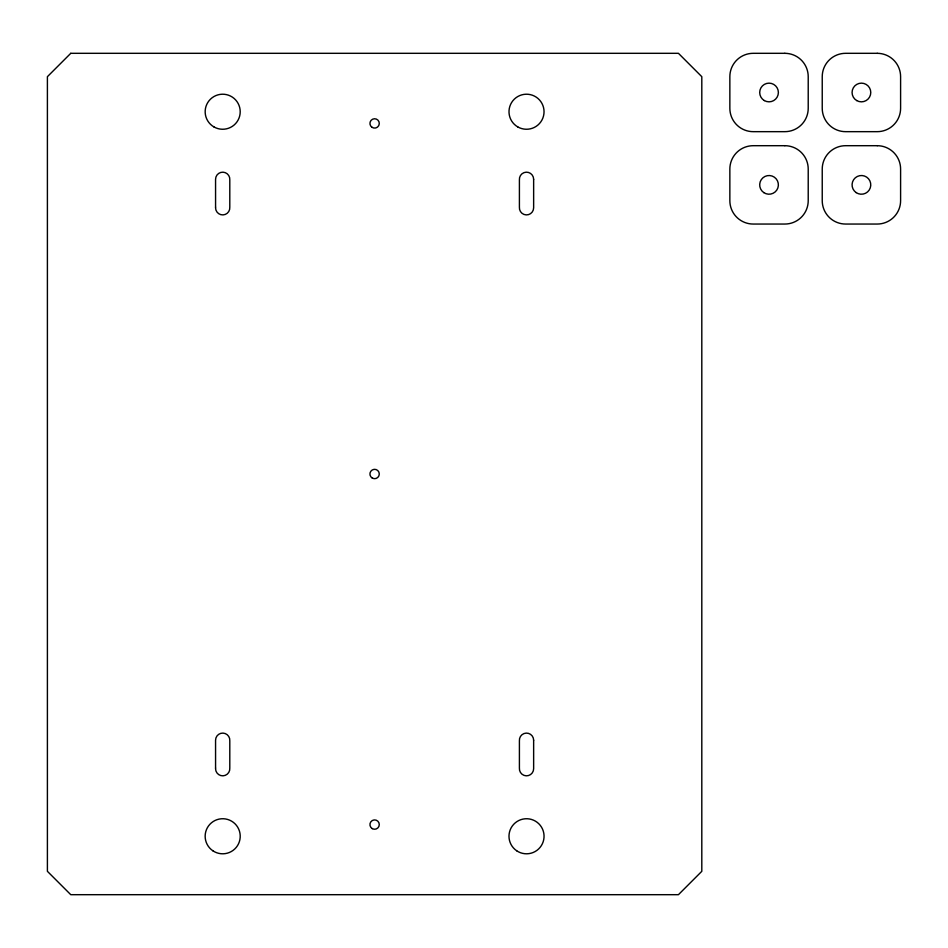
<?xml version="1.0" encoding="UTF-8"?>
<svg xmlns="http://www.w3.org/2000/svg" width="948" height="948" viewBox="0 0 948 948"><rect width="100%" height="100%" fill="white"/><g stroke="black" fill="none" stroke-linecap="round" stroke-linejoin="round"><path stroke-width="1.42" d="M215.575 207.15L215.563 207.79A7.134 7.134 0 0 0 223.017 214.9A7.134 7.134 0 0 0 229.795 207.15L229.795 179.93A7.134 7.134 0 0 0 223.017 172.181A7.134 7.134 0 0 0 215.563 179.291L215.575 207.15M215.575 768.07L215.563 768.71A7.134 7.134 0 0 0 223.017 775.82A7.134 7.134 0 0 0 229.795 768.07L229.795 740.85A7.134 7.134 0 0 0 223.017 733.1A7.134 7.134 0 0 0 215.563 740.21L215.575 768.07M533.641 179.291L533.641 207.79A7.134 7.134 0 0 1 526.199 214.9A7.134 7.134 0 0 1 519.409 207.15L519.409 179.93A7.134 7.134 0 0 1 526.199 172.181A7.134 7.134 0 0 1 533.641 179.291M533.641 740.21L533.641 768.71A7.134 7.134 0 0 1 526.199 775.82A7.134 7.134 0 0 1 519.409 768.07L519.409 740.85A7.134 7.134 0 0 1 526.199 733.1A7.134 7.134 0 0 1 533.641 740.21M70.768 53.313L47.4 76.681L47.4 871.319L70.768 894.687L678.436 894.687L701.804 871.319L701.804 76.681L678.436 53.313L70.768 53.313M784.849 53.313L753.222 53.313A23.368 23.368 0 0 0 729.853 76.681L729.853 108.297A23.368 23.368 0 0 0 753.222 131.665L784.849 131.665A23.368 23.368 0 0 0 808.217 108.297L808.217 76.681A23.368 23.368 0 0 0 784.849 53.313M877.232 53.313L845.616 53.313A23.368 23.368 0 0 0 822.236 76.681L822.236 108.297A23.368 23.368 0 0 0 845.616 131.665L877.232 131.665A23.368 23.368 0 0 0 900.6 108.297L900.6 76.681A23.368 23.368 0 0 0 877.232 53.313M784.849 145.696L753.222 145.696A23.368 23.368 0 0 0 729.853 169.064L729.853 200.68A23.368 23.368 0 0 0 753.222 224.048L784.849 224.048A23.368 23.368 0 0 0 808.217 200.68L808.217 169.064A23.368 23.368 0 0 0 784.849 145.696M877.232 145.696L845.616 145.696A23.368 23.368 0 0 0 822.236 169.064L822.236 200.68A23.368 23.368 0 0 0 845.616 224.048L877.232 224.048A23.368 23.368 0 0 0 900.6 200.68L900.6 169.064A23.368 23.368 0 0 0 877.232 145.696M856.174 192.61A9.35 9.35 0 0 0 870.75 185.535A9.35 9.35 0 0 0 857.336 176.458A9.35 9.35 0 0 0 856.174 192.61M763.792 192.61A9.35 9.35 0 0 0 778.355 185.535A9.35 9.35 0 0 0 764.953 176.458A9.35 9.35 0 0 0 763.792 192.61M856.743 100.583A9.35 9.35 0 0 0 870.774 92.489A9.35 9.35 0 0 0 856.743 84.396A9.35 9.35 0 0 0 856.743 100.583M764.361 100.583A9.35 9.35 0 0 0 778.379 92.489A9.35 9.35 0 0 0 764.361 84.396A9.35 9.35 0 0 0 764.361 100.583M372.268 828.623A4.669 4.669 0 0 0 379.283 824.582A4.669 4.669 0 0 0 372.268 820.53A4.669 4.669 0 0 0 372.268 828.623M371.983 127.293A4.669 4.669 0 0 0 379.271 123.761A4.669 4.669 0 0 0 372.564 119.223A4.669 4.669 0 0 0 371.983 127.293M372.268 478.053A4.669 4.669 0 0 0 379.283 474A4.669 4.669 0 0 0 372.268 469.947A4.669 4.669 0 0 0 372.268 478.053M212.862 850.783A17.526 17.526 0 0 0 240.176 837.511A17.526 17.526 0 0 0 215.03 820.494A17.526 17.526 0 0 0 212.862 850.783M516.696 850.783A17.526 17.526 0 0 0 544.01 837.511A17.526 17.526 0 0 0 518.864 820.494A17.526 17.526 0 0 0 516.696 850.783M213.928 126.913A17.526 17.526 0 0 0 240.211 111.734A17.526 17.526 0 0 0 213.928 96.554A17.526 17.526 0 0 0 213.928 126.913M517.762 126.913A17.526 17.526 0 0 0 544.045 111.734A17.526 17.526 0 0 0 517.762 96.554A17.526 17.526 0 0 0 517.762 126.913"/></g></svg>
